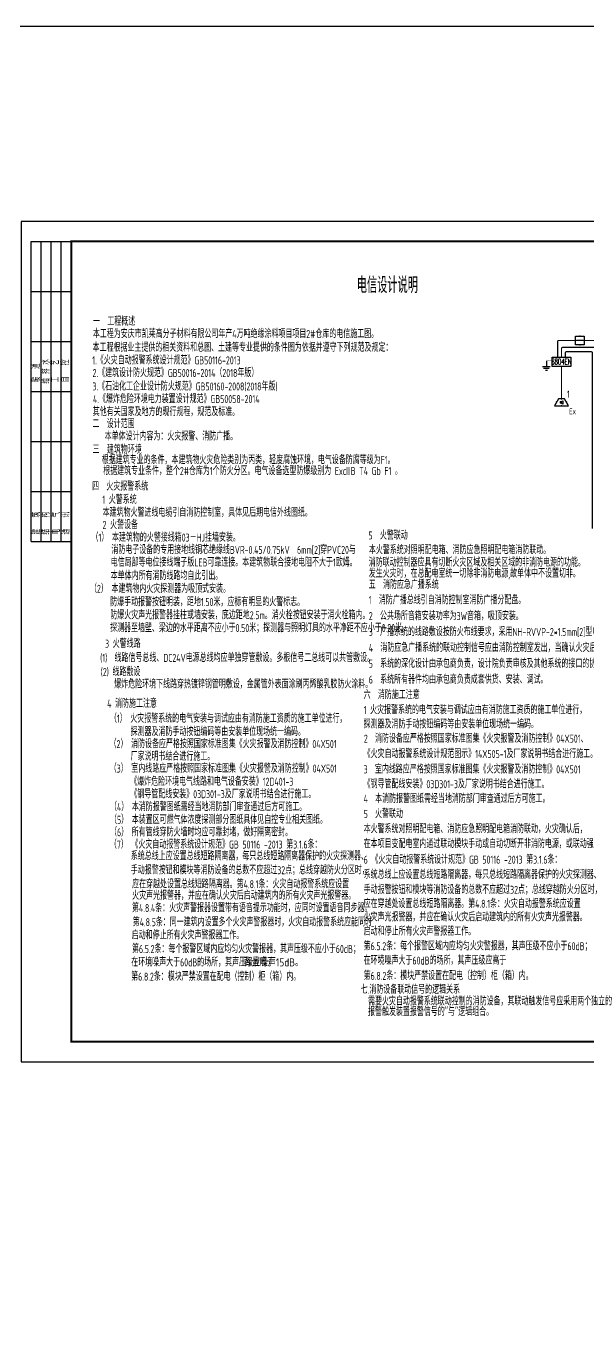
# Model space of a CAD drawing. Extents: x 1151645 to 1632247, y -116298 to 25377.
# Drawn here: x 1342846 to 1370904, y -40181 to 25377 of the extents above; entities that cross this region are included whole.
import ezdxf
from ezdxf.enums import TextEntityAlignment as Align

# ---------------------------------------------------------------- set-up
doc = ezdxf.new("R2010")
doc.units = 0
doc.header["$LTSCALE"] = 1000
doc.header["$MEASUREMENT"] = 0
doc.linetypes.add('DASH', pattern=[0.35, 0.25, -0.1])
doc.layers.get('0').update_dxf_attribs({"linetype": 'CONTINUOUS'})
for name, color, linetype in [('ELEMENT', 3, 'CONTINUOUS'), ('EQUIP-消防', 3, 'CONTINUOUS'), ('PUB_TEXT', 7, 'CONTINUOUS'), ('PUB_TITLE', 4, 'CONTINUOUS'), ('TEL_TEXT', 7, 'CONTINUOUS'), ('WIRE-消防', 5, 'CONTINUOUS'), ('WIRE-照明', 1, 'CONTINUOUS'), ('电信', 7, 'CONTINUOUS')]:
    doc.layers.add(name, color=color, linetype=linetype)
doc.styles.add('_TEL_DIM', font='SIMPLEX', dxfattribs={"width": 0.8, "height": 3.5, "bigfont": 'HZTXT'})
doc.styles.add('SCEI', font='sceie.shx', dxfattribs={"width": 0.75, "bigfont": 'sceic.shx'})
doc.styles.add('sceic', font='sceie.shx', dxfattribs={"width": 0.67, "bigfont": 'sceic.shx'})
doc.styles.get("Standard").update_dxf_attribs({"font": 'GBENOR', "bigfont": 'GBCBIG'})
doc.styles.add('TG_LINETYPE', font='sceie.shx', dxfattribs={"width": 0.7, "height": 3, "bigfont": 'sceic.shx'})
doc.linetypes.add('TG_H', pattern='A,2,-0.45,["H",TG_LINETYPE,S=0.1,R=0,X=-0.33,Y=-0.15],0', length=2.45)

# ---------------------------------------------------------------- blocks, each defined once
blk = doc.blocks.new('$titleblk$00000095')
for p, q in [((-150, 20), (-150, 0)), ((-150, 20), (0, 20)), ((-125, 20), (-125, 0)), ((-100, 20), (-100, 0)), ((-75, 20), (-75, 0)), ((-75, 20), (-75, 0)), ((-50, 20), (-50, 0)), ((-25, 20), (-25, 0)), ((0, 20), (0, 0)), ((-150, 15), (-75, 15)), ((-75, 15), (0, 15)), ((-150, 10), (-75, 10)), ((-75, 10), (0, 10)), ((-150, 5), (-75, 5)), ((-75, 5), (0, 5))]:
    blk.add_line(p, q)
at = {"width": 0.8}
for s, p in [('结   构', (-146.45, 10.91)), ('建   筑', (-146.45, 15.65)), ('给 排 水', (-71.03, 10.9)), ('暖  通', (-70.35, 15.73)), ('电   气', (-146.45, 5.65)), ('工   艺', (-70.35, 6.13)), ('通   讯', (-146.45, 0.88)), ('自   控', (-70.35, 1.24))]:
    blk.add_text(s, height=3.509, dxfattribs=at).set_placement(p)
blk = doc.blocks.new('$equip$00002677')
for p, q in [((-0.3, 0.7), (-0.7, 0)), ((-0.7, 0), (0.7, 0)), ((0.3, 0.7), (-0.3, 0.7)), ((-0.12, 0.42), (-0.12, 0.26)), ((-0.12, 0.42), (-0.04, 0.42)), ((-0.04, 0.26), (-0.12, 0.26)), ((-0.04, 0.42), (0.12, 0.5)), ((-0.04, 0.42), (-0.04, 0.26)), ((0.12, 0.17), (-0.04, 0.26)), ((0.12, 0.5), (0.12, 0.17)), ((0.7, 0), (0.3, 0.7))]:
    blk.add_line(p, q)
at = {"const_width": 0.04}
blk.add_lwpolyline([(-0.3, 0.7), (0.3, 0.7), (0.7, 0), (-0.7, 0), (-0.3, 0.7), (0.3, 0.7)], dxfattribs=at)
blk.add_lwpolyline([(-0.3, 0.7), (0.3, 0.7), (0.7, 0), (-0.7, 0), (-0.3, 0.7), (0.3, 0.7)], dxfattribs=at)
for p in [(-0.5, 0.35), (0, 0.7), (0, 0), (0.5, 0.35)]:
    blk.add_point(p)
at = {"color": 7, "flags": 1}
for tag, height, p in [('A', 0.00002, (0, 0)), ('B', 0.4, (0.96, 0.3))]:
    blk.add_attdef(tag, text='', height=height, dxfattribs=at).set_placement(p, align=Align.MIDDLE_CENTER)
blk = doc.blocks.new('$equip$00001928')
for p, q in [((0.65, 0.65), (-0.65, 0.65)), ((-0.65, 0.65), (-0.65, 0)), ((-0.65, 0), (0.65, 0)), ((0.65, 0), (0.65, 0.65))]:
    blk.add_line(p, q)
for p in [(-0.65, 0.325), (0, 0.65), (0, 0), (0.65, 0.325)]:
    blk.add_point(p)
at = {"color": 7, "style": '_TEL_DIM'}
blk.add_attdef('$TEXT$', text='', height=0.34, dxfattribs=at).set_placement((0.006, 0.343), align=Align.MIDDLE_CENTER)
at = {"color": 7, "style": '_TEL_DIM', "flags": 1}
blk.add_attdef('A', text='', height=0.00002, dxfattribs=at).set_placement((0, 0), align=Align.MIDDLE_CENTER)
blk = doc.blocks.new('$equip$00001590')
for p, q in [((0.5, 0), (-0.5, 0)), ((-0.5, 0), (-0.5, -1)), ((0.5, -1), (0.5, 0)), ((-0.5, -1), (0.5, -1)), ((-0.4, -0.5), (0.4, -0.5))]:
    blk.add_line(p, q)
for p in [(0, 0), (-0.5, -0.5), (0, -1), (0.5, -0.5)]:
    blk.add_point(p)
blk.add_solid([(0.4, -0.5), (0.14, -0.47), (0.14, -0.53)])
at = {"flags": 9}
blk.add_attdef('A', (0, 0), '', height=0.00002, dxfattribs=at)
blk.add_attdef('B', text='', height=0.4, dxfattribs=at).set_placement((0.83, -0.68), align=Align.MIDDLE_CENTER)
blk = doc.blocks.new('$element$00000277')
for points in [[(0, 0), (0, -0.375)], [(-0.25, -0.375), (0.25, -0.375)], [(-0.188, -0.5), (0.188, -0.5)], [(-0.062, -0.625), (0.062, -0.625)]]:
    blk.add_lwpolyline(points)
at = {"flags": 9}
blk.add_attdef('S', (0, 0), '', height=0.00000667, dxfattribs=at)

msp = doc.modelspace()

# ---------------------------------------------------------------- linework, layer by layer
at = {"color": 1}
msp.add_lwpolyline([(1151644.8, 25376.6), (1632247.4, 25376.6), (1632247.4, -116298), (1151644.8, -116298)], close=True, dxfattribs=at)
at = {"layer": 'ELEMENT', "const_width": 21.6}
msp.add_lwpolyline([(1369120.8, 8656.6), (1368838, 8656.6)], dxfattribs=at)
at = {"layer": 'PUB_TITLE'}
msp.add_lwpolyline([(1342596.1, -26383), (1401996.1, -26383), (1401996.1, 15617), (1342596.1, 15617)], close=True, dxfattribs=at)
at = {"layer": 'PUB_TITLE', "const_width": 100}
msp.add_lwpolyline([(1345096.1, -25383), (1400996.1, -25383), (1400996.1, 14617), (1345096.1, 14617)], close=True, dxfattribs=at)
at = {"layer": 'WIRE-消防', "const_width": 60}
msp.add_lwpolyline([(1370294.7, 9670.3), (1369450.9, 9670.3, 0.4142136), (1369400.9, 9620.3), (1369400.9, 8834.3)], format="xyb", dxfattribs=at)
msp.add_lwpolyline([(1370719, 9670.3), (1371263.3, 9670.3)], dxfattribs=at)
at = {"layer": 'WIRE-照明', "linetype": 'Continuous', "const_width": 60}
msp.add_lwpolyline([(1371362, 9321.7), (1369641.3, 9321.7, 0.4142136), (1369591.3, 9271.7), (1369591.3, 8834.6)], format="xyb", dxfattribs=at)
at = {"layer": 'WIRE-照明', "color": 3, "linetype": 'TG_H', "const_width": 60}
msp.add_lwpolyline([(1369787.1, 8836), (1369787.1, 9055.6, -0.4142136), (1369837.1, 9105.6), (1371084.1, 9105.6, -0.4142136), (1371134.1, 9055.6), (1371134.1, 266)], format="xyb", dxfattribs=at)
at = {"layer": 'WIRE-照明', "color": 1, "linetype": 'DASH', "const_width": 60}
msp.add_lwpolyline([(1369592.2, 8359.2), (1369592.2, 6746.8)], dxfattribs=at)

# ---------------------------------------------------------------- block references
at = {"layer": 'ELEMENT', "xscale": 756, "yscale": 756, "zscale": 756}
msp.add_blockref('$element$00000277', (1368838, 8656.6), dxfattribs=at)
at = {"layer": 'EQUIP-消防'}
for name, p, xscale, yscale, zscale in [('$equip$00001590', (1370506.6, 9886.3), -432, 432, 432), ('$equip$00002677', (1369592.1, 6406.1), 500, 500, 500)]:
    msp.add_blockref(name, p, dxfattribs=dict(at, xscale=xscale, yscale=yscale, zscale=zscale))
ref = msp.add_blockref('$equip$00001928', (1369589.9, 8362.3), dxfattribs=dict(at, xscale=-726.9228750001639, yscale=726.9228750001639, zscale=726.9228749999988))
ref.add_attrib('$TEXT$', '6804EN', dxfattribs={"layer": '0', "color": 7, "height": 290.77, "style": '_TEL_DIM', "width": 0.55}).set_placement((1369585.3, 8611.6), align=Align.MIDDLE_CENTER)
at = {"layer": 'PUB_TITLE', "xscale": 100, "yscale": 100, "zscale": 100, "rotation": 90}
msp.add_blockref('$titleblk$00000095', (1345096.1, 14617), dxfattribs=at)

# ---------------------------------------------------------------- texts
at = {"style": 'sceic', "width": 0.67}
msp.add_text('电信设计说明', height=800, dxfattribs=at).set_placement((1359361.7, 12439.6), align=Align.MIDDLE_LEFT)
for s, p in [('一  工程概述', (1346187.2, 10416.4)), ('本工程为安庆市凯莱高分子材料有限公司年产4万吨绝缘涂料项目项目2#仓库的电信施工图。', (1346175.5, 9793.1)), ('本工程根据业主提供的相关资料和总图、土建等专业提供的条件图为依据并遵守下列规范及规定：', (1346160.4, 9112.1)), ('1.《火灾自动报警系统设计规范》GB50116-2013', (1346143.9, 8475.6)), ('2.《建筑设计防火规范》GB50016-2014（2018年版）', (1346160.3, 7844)), ('3.《石油化工企业设计防火规范》GB50160-2008(2018年版)', (1346152.8, 7169.5)), ('4.《爆炸危险环境电力装置设计规范》GB50058-2014', (1346181, 6540.7)), ('其他有关国家及地方的现行规程，规范及标准。', (1346169.8, 5895.5)), ('二  设计范围', (1346155.1, 5292.4)), ('本单体设计内容为：火灾报警、消防广播。', (1346764, 4675.3)), ('三  建筑物环境', (1346163.1, 4010.2)), ('四  火灾报警系统', (1346138.7, 2171.6)), ('1 火警系统', (1346646.2, 1508.5)), ('本建筑物火警进线电缆引自消防控制室，具体见后期电信外线图纸。', (1346664.9, 863.6)), ('2 火警设备', (1346659.1, 248.9)), ('（1） 本建筑物的火警接线箱03－HJ挂墙安装。', (1346108.4, -384.4)), ('5  火警联动', (1359944.4, -279)), ('消防电子设备的专用接地线铜芯绝缘线BVR-0.45/0.75kV  6mm[2]穿PVC20与', (1347100.6, -996.8)), ('本火警系统对照明配电箱、消防应急照明配电箱消防联动。', (1359967, -1006.1)), ('电信局部等电位接线端子版LEB可靠连接。本建筑物联合接地电阻不大于1欧姆。', (1347065.5, -1628.4)), ('消防联动控制器应具有切断火灾区域及相关区域的非消防电源的功能。', (1359960.6, -1631.1)), ('本单体内所有消防线路均自此引出。', (1347065.5, -2295.6)), ('发生火灾时，在总配电室统一切除非消防电源,故单体中不设置切非。', (1359960.6, -2179.6)), ('（2） 本建筑物内火灾探测器为吸顶式安装。', (1346031.6, -2943.5)), ('五  消防应急广播系统', (1359961.1, -2743.2)), ('1  消防广播总线引自消防控制室消防广播分配盘。', (1359961.1, -3511.4)), ('2  公共场所音箱安装功率为3W音箱，吸顶安装。', (1359961.1, -4305.8)), ('3  广播系统的线路敷设按防火布线要求，采用NH-RVVP-2*1.5mm[2]型电线，穿紧定式钢管敷设。', (1359961.1, -5100.1)), ('4  消防应急广播系统的联动控制信号应由消防控制室发出，当确认火灾后，应同时向全楼进行广播。', (1359961.1, -5894.4)), ('5  系统的深化设计由承包商负责，设计院负责审核及其他系统的接口的协调事宜。', (1359961.1, -6688.8)), ('(2) 线路敷设', (1346567.1, -7098.9)), ('6  系统所有器件均由承包商负责成套供货、安装、调试。', (1359961.1, -7483.1)), ('六  消防施工注意', (1359704.9, -8248.7)), ('4 消防施工注意', (1346888.9, -8683.2)), ('（1） 火灾报警系统的电气安装与调试应由有消防施工资质的施工单位进行，', (1347026.2, -9431.5)), ('1 火灾报警系统的电气安装与调试应由有消防施工资质的施工单位进行，', (1359704.9, -9003.7)), ('探测器及消防手动按钮编码等由安装单位现场统一编码。', (1348062.1, -10093.1)), ('探测器及消防手动按钮编码等由安装单位现场统一编码。', (1359704.9, -9716.7)), ('（2） 消防设备应严格按照国家标准图集《火灾报警及消防控制》04X501', (1347012.2, -10703.5)), ('2  消防设备应严格按照国家标准图集《火灾报警及消防控制》04X501、', (1359714.9, -10434.8)), ('厂家说明书结合进行施工。', (1348062.1, -11327.4)), ('《火灾自动报警系统设计规范图示》14X505-1及厂家说明书结合进行施工。', (1359704.9, -11200.2)), ('（3） 室内线路应严格按照国家标准图集《火灾报警及消防控制》04X501', (1347018.1, -11929.7)), ('3  室内线路应严格按照国家标准图集《火灾报警及消防控制》04X501', (1359704.9, -11970.4)), ('《爆炸危险环境电气线路和电气设备安装》12D401-3', (1348043.2, -12585.7)), ('《钢导管配线安装》03D301-3及厂家说明书结合进行施工。', (1359704.9, -12711.7)), ('《钢导管配线安装》03D301-3及厂家说明书结合进行施工。', (1348052.1, -13209.7)), ('4  本消防报警图纸需经当地消防部门审查通过后方可施工。', (1359704.9, -13437.7)), ('（4） 本消防报警图纸需经当地消防部门审查通过后方可施工。', (1347031.6, -13849.9)), ('5  火警联动', (1359704.9, -14198.5)), ('（5） 本装置区可燃气体浓度探测部分图纸具体见自控专业相关图纸。', (1347031.6, -14491.4)), ('（6） 所有管线穿防火墙时均应可靠封堵，做好隔离密封。', (1347031.6, -15114.3)), ('本火警系统对照明配电箱、消防应急照明配电箱消防联动，火灾确认后，', (1359704.9, -14953.8)), ('（7） 《火灾自动报警系统设计规范》GB 50116 -2013 第3.1.6条：', (1347024.7, -15727.9)), ('在本项目变配电室内通过联动模块手动或自动切断开非消防电源，或联动强启应急照明及疏散照明，', (1359704.9, -15696.6)), ('系统总线上应设置总线短路隔离器，每只总线短路隔离器保护的火灾探测器、', (1348073.1, -16306.5)), ('6 《火灾自动报警系统设计规范》GB 50116 -2013 第3.1.6条：', (1359704.9, -16484)), ('手动报警按钮和模块等消防设备的总数不应超过32点；总线穿越防火分区时，', (1348070.2, -17010.3)), ('系统总线上应设置总线短路隔离器，每只总线短路隔离器保护的火灾探测器、', (1359704.9, -17236.3)), ('应在穿越处设置总线短路隔离器。第4.8.1条：火灾自动报警系统应设置', (1348135.7, -17710.4)), ('手动报警按钮和模块等消防设备的总数不应超过32点；总线穿越防火分区时，', (1359704.9, -17990.2)), ('火灾声光报警器，并应在确认火灾后启动建筑内的所有火灾声光报警器。', (1348137.8, -18279.7)), ('应在穿越处设置总线短路隔离器。第4.8.1条：火灾自动报警系统应设置', (1359704.9, -18690.3)), ('第4.8.4条：火灾声警报器设置带有语音提示功能时，应同时设置语音同步器。', (1348130.4, -18901.4)), ('火灾声光报警器，并应在确认火灾后启动建筑内的所有火灾声光报警器。', (1359704.9, -19361.1)), ('第4.8.5条：同一建筑内设置多个火灾声警报器时，火灾自动报警系统应能同时', (1348166.3, -19607.8)), ('启动和停止所有火灾声警报器工作。', (1359704.9, -20071.7)), ('启动和停止所有火灾声警报器工作。', (1348117.2, -20261.4)), ('第6.5.2条：每个报警区域内应均匀火灾警报器，其声压级不应小于60dB；', (1348130.1, -20947)), ('第6.5.2条：每个报警区域内应均匀火灾警报器，其声压级不应小于60dB；', (1359704.9, -20807.3)), ('在环境噪声大于60dB的场所，其声压级应高于', (1348094.9, -21616.1)), ('在环境噪声大于60dB的场所，其声压级应高于', (1359704.9, -21526.4)), ('第6.8.2条：模块严禁设置在配电（控制）柜（箱）内。', (1348089.2, -22330.7)), ('第6.8.2条：模块严禁设置在配电（控制）柜（箱）内。', (1359704.9, -22291)), ('七.消防设备联动信号的逻辑关系', (1359558.9, -22982.3)), ('需要火灾自动报警系统联动控制的消防设备，其联动触发信号应采用两个独立的', (1359924.9, -23564.5)), ('报警触发装置报警信号的"与"逻辑组合。', (1359924.9, -24087))]:
    msp.add_text(s, height=400, dxfattribs=at).set_placement(p)
at = {"layer": 'PUB_TEXT', "color": 0, "style": 'sceic', "width": 0.67}
for s, p in [('防爆手动报警按钮明装，距地1.50米，应标有明显的火警标志。', (1347042.1, -3607)), ('防爆火灾声光报警器挂柱或墙安装，底边距地2.5m。消火栓按钮安装于消火栓箱内。', (1347045, -4262)), ('探测器至墙壁、梁边的水平距离不应小于0.50米；探测器与照明灯具的水平净距不应小于0.20米。    ', (1347036, -4906.6)), ('3 火警线路', (1346783.9, -5688.1)), ('(1)  线路信号总线、DC24V电源总线均应单独穿管敷设。多根信号二总线可以共管敷设。', (1346539.8, -6396.6)), ('爆炸危险环境下线路穿热镀锌钢管明敷设，金属管外表面涂刷丙烯酸乳胶防火涂料。', (1347245, -7714.9))]:
    msp.add_text(s, height=400, dxfattribs=at).set_placement(p)
at = {"layer": 'TEL_TEXT'}
msp.add_text('背景噪声15dB。', height=400, dxfattribs=at).set_placement((1353718.4, -21616.8))
at = {"layer": '电信'}
for s, height, style, width, p in [('1', 360, 'SCEI', 0.85, (1369860.5, 6800.7, -19342.8)), ('根据建筑专业的条件，本建筑物火灾危险类别为丙类，轻度腐蚀环境，电气设备防腐等级为F1。', 400, 'sceic', 0.67, (1346619.4, 3493.3)), ('根据建筑专业条件，整个2#仓库为1个防火分区。电气设备选型防爆级别为 ExdIIB T4 Gb F1 。', 400, 'sceic', 0.67, (1346691.6, 2945.9))]:
    msp.add_text(s, height=height, dxfattribs=dict(at, style=style, width=width)).set_placement(p)
at = {"layer": '电信', "style": 'SCEI', "width": 0.8}
msp.add_text('Ex', height=288, dxfattribs=at).set_placement((1370141.4, 6124.9), align=Align.MIDDLE)

doc.saveas('drawing.dxf')
